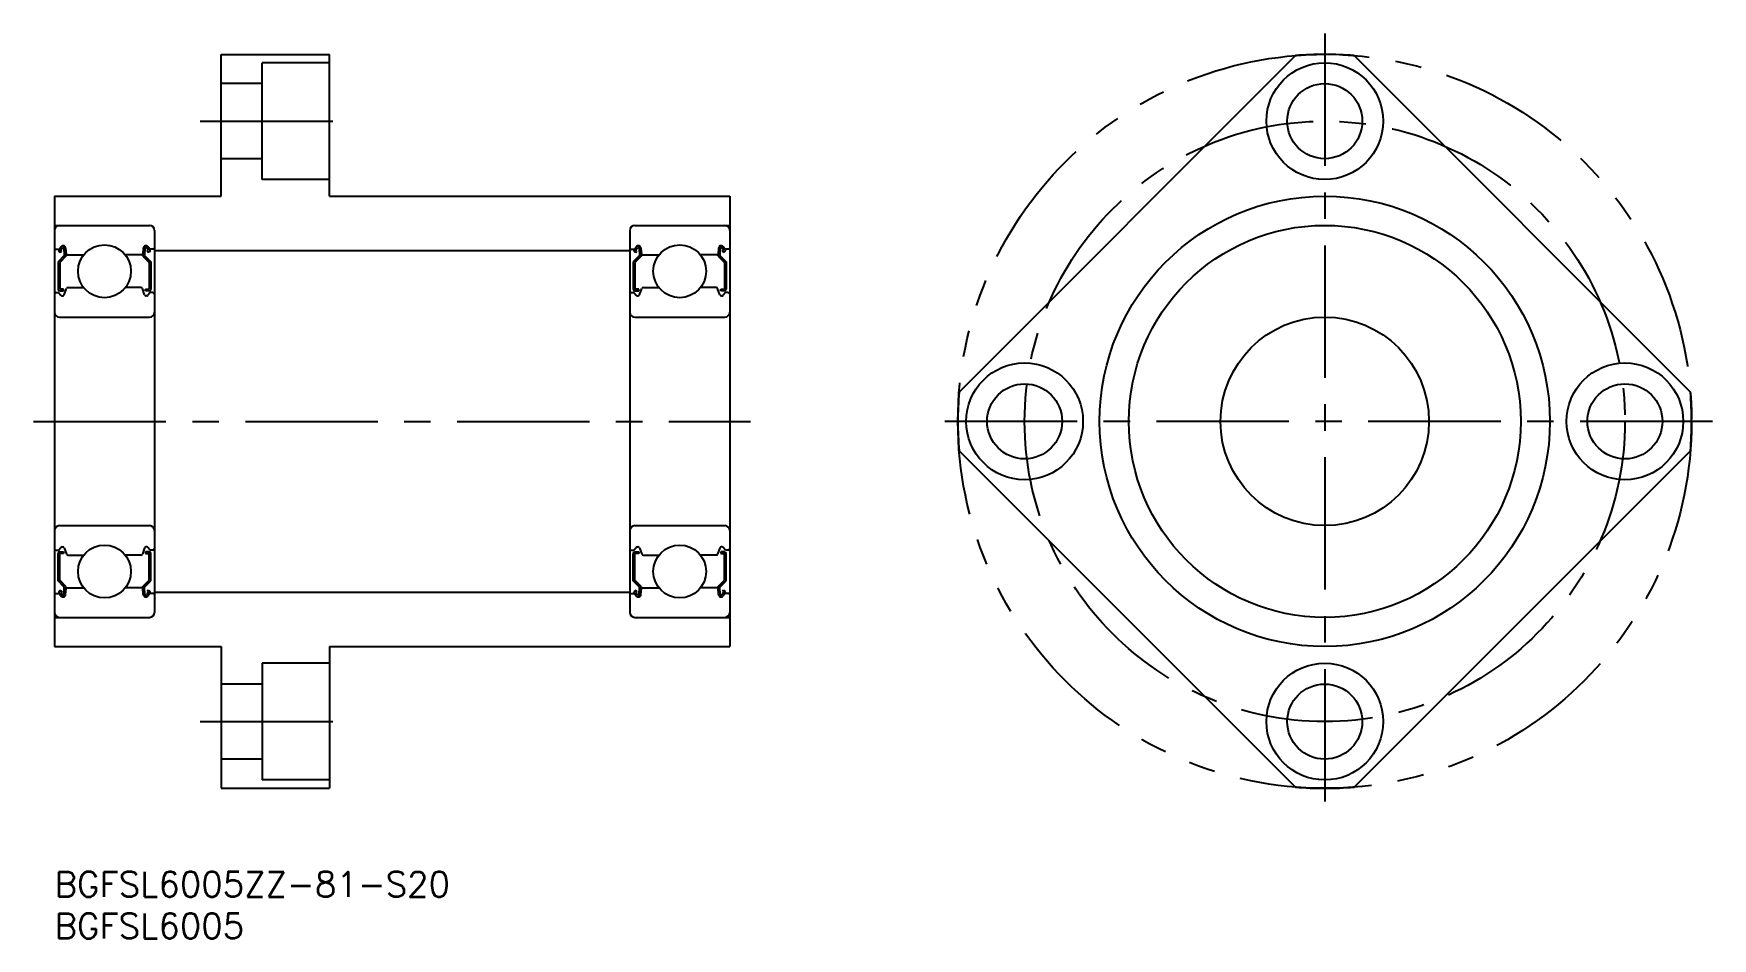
# Model space of a CAD drawing. Extents: x -2 to 199, y -8 to 100.
import ezdxf

# ---------------------------------------------------------------- set-up
doc = ezdxf.new("R2010")
doc.units = 0
doc.header["$LTSCALE"] = 0.5
doc.linetypes.add('CENTER', pattern=[50.8, 31.75, -6.35, 6.35, -6.35])
doc.linetypes.add('PHANTOM', pattern=[63.5, 31.75, -6.35, 6.35, -6.35, 6.35, -6.35])
for name, color, linetype in [('MSM_CENTER', 1, 'CENTER'), ('MSM_CONTINUOUS', 7, 'CONTINUOUS'), ('MSM_IMAGINARY', 6, 'PHANTOM'), ('MSM_PART_NUMBER', 7, 'CONTINUOUS')]:
    doc.layers.add(name, color=color, linetype=linetype)
doc.styles.get("Standard").update_dxf_attribs({"font": 'txt.shx', "height": 3, "bigfont": 'bigfont.shx'})

# ---------------------------------------------------------------- blocks, each defined once
blk = doc.blocks.new('*U25')
at = {"layer": 'MSM_PART_NUMBER'}
blk.add_text('BGFSL6005ZZ-81-S20', height=3, dxfattribs=at).set_placement((0, -3))
blk = doc.blocks.new('*U26')
at = {"layer": 'MSM_PART_NUMBER'}
blk.add_text('BGFSL6005', height=3, dxfattribs=at).set_placement((0, -8))

msp = doc.modelspace()

# ---------------------------------------------------------------- linework, layer by layer
at = {"layer": 'MSM_CENTER'}
for p, q in [((152.37, 100.5), (152.37, 7.5)), ((17.5, 90), (35.5, 90)), ((-2.5, 54), (83.5, 54)), ((198.87, 54), (105.87, 54)), ((17.5, 18), (35.5, 18))]:
    msp.add_line(p, q, dxfattribs=at)
msp.add_circle((152.37, 54), 36, dxfattribs=at)
at = {"layer": 'MSM_CONTINUOUS'}
for p, q in [((20, 81), (20, 98)), ((20, 98), (33, 98)), ((33, 97), (24.9, 97)), ((24.9, 83), (24.9, 97)), ((33, 81), (33, 98)), ((148.85, 97.86), (108.51, 57.52)), ((155.88, 97.86), (196.23, 57.52)), ((24.9, 94.5), (20, 94.5)), ((24.9, 85.5), (20, 85.5)), ((33, 83), (24.9, 83)), ((0, 81), (0, 27)), ((0, 81), (20, 81)), ((33, 81), (81, 81)), ((81, 81), (81, 27)), ((0, 77.5), (11.4, 77.5)), ((12, 76.9), (12, 31.1)), ((69, 76.9), (69, 31.1)), ((69.6, 77.5), (81, 77.5)), ((0.1, 74.65), (0.56, 74.65)), ((0.56, 74.65), (0.81, 74.95)), ((0.71, 74.52), (0.96, 74.82)), ((0.87, 74.39), (0.71, 74.52)), ((1.14, 74.76), (1.18, 73.88)), ((1.34, 74.78), (1.4, 74.04)), ((10.66, 74.78), (10.6, 74.04)), ((10.86, 74.76), (10.82, 73.88)), ((11.29, 74.52), (11.04, 74.82)), ((11.13, 74.39), (11.29, 74.52)), ((11.44, 74.65), (11.19, 74.95)), ((11.9, 74.65), (11.44, 74.65)), ((69.1, 74.65), (69.56, 74.65)), ((69.56, 74.65), (69.81, 74.95)), ((69.71, 74.52), (69.96, 74.82)), ((69.87, 74.39), (69.71, 74.52)), ((70.14, 74.76), (70.18, 73.88)), ((70.34, 74.78), (70.4, 74.04)), ((79.66, 74.78), (79.6, 74.04)), ((79.86, 74.76), (79.82, 73.88)), ((80.29, 74.52), (80.04, 74.82)), ((80.13, 74.39), (80.29, 74.52)), ((80.44, 74.65), (80.19, 74.95)), ((80.9, 74.65), (80.44, 74.65)), ((1.18, 73.88), (0.43, 73.13)), ((0.43, 73.13), (0.43, 69.85)), ((0.74, 74.24), (0.58, 74.37)), ((1.38, 73.8), (0.63, 73.05)), ((0.63, 73.05), (0.63, 69.85)), ((0.74, 74.24), (0.87, 74.39)), ((1.38, 74.27), (1.38, 73.8)), ((1.5, 73.95), (3.49, 73.95)), ((10.5, 73.95), (8.51, 73.95)), ((10.62, 74.27), (10.62, 73.8)), ((10.62, 73.8), (11.37, 73.05)), ((10.82, 73.88), (11.57, 73.13)), ((11.26, 74.24), (11.13, 74.39)), ((11.26, 74.24), (11.42, 74.37)), ((11.37, 73.05), (11.37, 69.85)), ((11.57, 73.13), (11.57, 69.85)), ((12, 74.5), (69, 74.5)), ((70.18, 73.88), (69.43, 73.13)), ((69.43, 73.13), (69.43, 69.85)), ((69.74, 74.24), (69.58, 74.37)), ((70.38, 73.8), (69.63, 73.05)), ((69.63, 73.05), (69.63, 69.85)), ((69.74, 74.24), (69.87, 74.39)), ((70.38, 74.27), (70.38, 73.8)), ((70.5, 73.95), (72.49, 73.95)), ((79.5, 73.95), (77.51, 73.95)), ((79.62, 74.27), (79.62, 73.8)), ((79.62, 73.8), (80.37, 73.05)), ((79.82, 73.88), (80.57, 73.13)), ((80.26, 74.24), (80.13, 74.39)), ((80.26, 74.24), (80.42, 74.37)), ((80.37, 73.05), (80.37, 69.85)), ((80.57, 73.13), (80.57, 69.85)), ((0.2, 69.45), (0.5, 69.45)), ((0.5, 69.45), (0.78, 69.12)), ((1.08, 69.85), (0.63, 69.85)), ((0.63, 69.65), (1.08, 69.65)), ((0.93, 69.05), (0.99, 69.05)), ((1.08, 69.65), (1.08, 69.85)), ((1.18, 69.18), (1.45, 69.92)), ((1.64, 70.05), (3.49, 70.05)), ((10.36, 70.05), (8.51, 70.05)), ((10.82, 69.18), (10.55, 69.92)), ((10.92, 69.85), (11.37, 69.85)), ((10.92, 69.65), (10.92, 69.85)), ((11.37, 69.65), (10.92, 69.65)), ((11.07, 69.05), (11.01, 69.05)), ((11.5, 69.45), (11.22, 69.12)), ((11.8, 69.45), (11.5, 69.45)), ((69.2, 69.45), (69.5, 69.45)), ((69.5, 69.45), (69.78, 69.12)), ((70.08, 69.85), (69.63, 69.85)), ((69.63, 69.65), (70.08, 69.65)), ((69.93, 69.05), (69.99, 69.05)), ((70.08, 69.65), (70.08, 69.85)), ((70.18, 69.18), (70.45, 69.92)), ((70.64, 70.05), (72.49, 70.05)), ((79.36, 70.05), (77.51, 70.05)), ((79.82, 69.18), (79.55, 69.92)), ((79.92, 69.85), (80.37, 69.85)), ((79.92, 69.65), (79.92, 69.85)), ((80.37, 69.65), (79.92, 69.65)), ((80.07, 69.05), (80.01, 69.05)), ((80.5, 69.45), (80.22, 69.12)), ((80.8, 69.45), (80.5, 69.45)), ((0.6, 66.5), (11.4, 66.5)), ((69.6, 66.5), (80.4, 66.5)), ((108.51, 50.48), (148.85, 10.14)), ((155.88, 10.14), (196.23, 50.48)), ((0.6, 41.5), (11.4, 41.5)), ((69.6, 41.5), (80.4, 41.5)), ((0.2, 38.55), (0.5, 38.55)), ((0.5, 38.55), (0.78, 38.88)), ((0.63, 38.35), (1.08, 38.35)), ((0.93, 38.95), (0.99, 38.95)), ((1.08, 38.35), (1.08, 38.15)), ((1.18, 38.82), (1.45, 38.08)), ((10.82, 38.82), (10.55, 38.08)), ((10.92, 38.35), (10.92, 38.15)), ((11.37, 38.35), (10.92, 38.35)), ((11.07, 38.95), (11.01, 38.95)), ((11.5, 38.55), (11.22, 38.88)), ((11.8, 38.55), (11.5, 38.55)), ((69.2, 38.55), (69.5, 38.55)), ((69.5, 38.55), (69.78, 38.88)), ((69.63, 38.35), (70.08, 38.35)), ((69.93, 38.95), (69.99, 38.95)), ((70.08, 38.35), (70.08, 38.15)), ((70.18, 38.82), (70.45, 38.08)), ((79.82, 38.82), (79.55, 38.08)), ((79.92, 38.35), (79.92, 38.15)), ((80.37, 38.35), (79.92, 38.35)), ((80.07, 38.95), (80.01, 38.95)), ((80.5, 38.55), (80.22, 38.88)), ((80.8, 38.55), (80.5, 38.55)), ((0.43, 34.87), (0.43, 38.15)), ((0.63, 34.95), (0.63, 38.15)), ((1.08, 38.15), (0.63, 38.15)), ((1.64, 37.95), (3.49, 37.95)), ((10.36, 37.95), (8.51, 37.95)), ((10.92, 38.15), (11.37, 38.15)), ((11.37, 34.95), (11.37, 38.15)), ((11.57, 34.87), (11.57, 38.15)), ((69.43, 34.87), (69.43, 38.15)), ((69.63, 34.95), (69.63, 38.15)), ((70.08, 38.15), (69.63, 38.15)), ((70.64, 37.95), (72.49, 37.95)), ((79.36, 37.95), (77.51, 37.95)), ((79.92, 38.15), (80.37, 38.15)), ((80.37, 34.95), (80.37, 38.15)), ((80.57, 34.87), (80.57, 38.15)), ((1.18, 34.12), (0.43, 34.87)), ((1.38, 34.2), (0.63, 34.95)), ((10.62, 34.2), (11.37, 34.95)), ((10.82, 34.12), (11.57, 34.87)), ((70.18, 34.12), (69.43, 34.87)), ((70.38, 34.2), (69.63, 34.95)), ((79.62, 34.2), (80.37, 34.95)), ((79.82, 34.12), (80.57, 34.87)), ((0.1, 33.35), (0.56, 33.35)), ((0.56, 33.35), (0.81, 33.05)), ((0.74, 33.76), (0.58, 33.63)), ((0.87, 33.61), (0.71, 33.48)), ((0.71, 33.48), (0.96, 33.18)), ((0.74, 33.76), (0.87, 33.61)), ((1.14, 33.24), (1.18, 34.12)), ((1.34, 33.22), (1.4, 33.96)), ((1.38, 33.73), (1.38, 34.2)), ((1.5, 34.05), (3.49, 34.05)), ((10.5, 34.05), (8.51, 34.05)), ((10.66, 33.22), (10.6, 33.96)), ((10.62, 33.73), (10.62, 34.2)), ((10.86, 33.24), (10.82, 34.12)), ((11.29, 33.48), (11.04, 33.18)), ((11.26, 33.76), (11.13, 33.61)), ((11.13, 33.61), (11.29, 33.48)), ((11.44, 33.35), (11.19, 33.05)), ((11.26, 33.76), (11.42, 33.63)), ((11.9, 33.35), (11.44, 33.35)), ((12, 33.5), (69, 33.5)), ((69.1, 33.35), (69.56, 33.35)), ((69.56, 33.35), (69.81, 33.05)), ((69.74, 33.76), (69.58, 33.63)), ((69.87, 33.61), (69.71, 33.48)), ((69.71, 33.48), (69.96, 33.18)), ((69.74, 33.76), (69.87, 33.61)), ((70.14, 33.24), (70.18, 34.12)), ((70.34, 33.22), (70.4, 33.96)), ((70.38, 33.73), (70.38, 34.2)), ((70.5, 34.05), (72.49, 34.05)), ((79.5, 34.05), (77.51, 34.05)), ((79.66, 33.22), (79.6, 33.96)), ((79.62, 33.73), (79.62, 34.2)), ((79.86, 33.24), (79.82, 34.12)), ((80.29, 33.48), (80.04, 33.18)), ((80.26, 33.76), (80.13, 33.61)), ((80.13, 33.61), (80.29, 33.48)), ((80.44, 33.35), (80.19, 33.05)), ((80.26, 33.76), (80.42, 33.63)), ((80.9, 33.35), (80.44, 33.35)), ((0, 30.5), (11.4, 30.5)), ((69.6, 30.5), (81, 30.5)), ((0, 27), (20, 27)), ((20, 27), (20, 10)), ((33, 27), (33, 10)), ((33, 27), (81, 27)), ((33, 25), (24.9, 25)), ((24.9, 25), (24.9, 11)), ((24.9, 22.5), (20, 22.5)), ((24.9, 13.5), (20, 13.5)), ((33, 11), (24.9, 11)), ((20, 10), (33, 10))]:
    msp.add_line(p, q, dxfattribs=at)
for centre, radius in [((152.37, 90), 7), ((152.37, 90), 4.5), ((152.37, 54), 27), ((152.37, 54), 23.5), ((6, 72), 3.17), ((75, 72), 3.17), ((152.37, 54), 12.5), ((116.37, 54), 7), ((188.37, 54), 7), ((116.37, 54), 4.5), ((188.37, 54), 4.5), ((6, 36), 3.17), ((75, 36), 3.17), ((152.37, 18), 7), ((152.37, 18), 4.5)]:
    msp.add_circle(centre, radius, dxfattribs=at)
for centre, radius, start, end in [((152.37, 54), 44, 85.4154, 94.5846), ((0.6, 76.9), 0.6, 90, 180), ((11.4, 76.9), 0.6, 0, 90), ((69.6, 76.9), 0.6, 90, 180), ((80.4, 76.9), 0.6, 0, 90), ((0.1, 74.75), 0.1, 180, 270), ((0.71, 74.52), 0.2, 140.0012, 230.0863), ((1.04, 74.75), 0.3, 4.9967, 140.0012), ((1.04, 74.75), 0.1, 2.8198, 140.0023), ((10.96, 74.75), 0.3, 39.9988, 175.0033), ((10.96, 74.75), 0.1, 39.9977, 177.1802), ((11.29, 74.52), 0.2, 309.9137, 39.9988), ((11.9, 74.75), 0.1, 270, 0), ((69.1, 74.75), 0.1, 180, 270), ((69.71, 74.52), 0.2, 140.0012, 230.0863), ((70.04, 74.75), 0.3, 4.9967, 140.0012), ((70.04, 74.75), 0.1, 2.8198, 140.0023), ((79.96, 74.75), 0.3, 39.9988, 175.0033), ((79.96, 74.75), 0.1, 39.9977, 177.1802), ((80.29, 74.52), 0.2, 309.9137, 39.9988), ((80.9, 74.75), 0.1, 270, 0), ((1.5, 74.05), 0.1, 184.9967, 270), ((10.5, 74.05), 0.1, 270, 355.0033), ((70.5, 74.05), 0.1, 184.9967, 270), ((79.5, 74.05), 0.1, 270, 355.0033), ((0.2, 69.25), 0.2, 90, 180), ((0.63, 69.85), 0.2, 180, 270), ((0.93, 69.25), 0.2, 219.9945, 270), ((0.99, 69.25), 0.2, 270, 339.9921), ((1.64, 69.85), 0.2, 90, 159.9921), ((10.36, 69.85), 0.2, 20.0079, 90), ((11.01, 69.25), 0.2, 200.0079, 270), ((11.07, 69.25), 0.2, 270, 320.0055), ((11.37, 69.85), 0.2, 270, 0), ((11.8, 69.25), 0.2, 0, 90), ((69.2, 69.25), 0.2, 90, 180), ((69.63, 69.85), 0.2, 180, 270), ((69.93, 69.25), 0.2, 219.9945, 270), ((69.99, 69.25), 0.2, 270, 339.9921), ((70.64, 69.85), 0.2, 90, 159.9921), ((79.36, 69.85), 0.2, 20.0079, 90), ((80.01, 69.25), 0.2, 200.0079, 270), ((80.07, 69.25), 0.2, 270, 320.0055), ((80.37, 69.85), 0.2, 270, 0), ((80.8, 69.25), 0.2, 0, 90), ((0.6, 67.1), 0.6, 180, 270), ((11.4, 67.1), 0.6, 270, 0), ((69.6, 67.1), 0.6, 180, 270), ((80.4, 67.1), 0.6, 270, 0), ((152.37, 54), 44, 175.4154, 184.5846), ((152.37, 54), 44, 355.4154, 4.5846), ((0.6, 40.9), 0.6, 90, 180), ((11.4, 40.9), 0.6, 0, 90), ((69.6, 40.9), 0.6, 90, 180), ((80.4, 40.9), 0.6, 0, 90), ((0.2, 38.75), 0.2, 180, 270), ((0.63, 38.15), 0.2, 90, 180), ((0.93, 38.75), 0.2, 90, 140.0055), ((0.99, 38.75), 0.2, 20.0079, 90), ((11.01, 38.75), 0.2, 90, 159.9921), ((11.07, 38.75), 0.2, 39.9945, 90), ((11.37, 38.15), 0.2, 0, 90), ((11.8, 38.75), 0.2, 270, 0), ((69.2, 38.75), 0.2, 180, 270), ((69.63, 38.15), 0.2, 90, 180), ((69.93, 38.75), 0.2, 90, 140.0055), ((69.99, 38.75), 0.2, 20.0079, 90), ((80.01, 38.75), 0.2, 90, 159.9921), ((80.07, 38.75), 0.2, 39.9945, 90), ((80.37, 38.15), 0.2, 0, 90), ((80.8, 38.75), 0.2, 270, 0), ((1.64, 38.15), 0.2, 200.0079, 270), ((10.36, 38.15), 0.2, 270, 339.9921), ((70.64, 38.15), 0.2, 200.0079, 270), ((79.36, 38.15), 0.2, 270, 339.9921), ((0.1, 33.25), 0.1, 90, 180), ((0.71, 33.48), 0.2, 129.9137, 219.9988), ((1.04, 33.25), 0.3, 219.9988, 355.0033), ((1.04, 33.25), 0.1, 219.9977, 357.1802), ((1.5, 33.95), 0.1, 90, 175.0033), ((10.5, 33.95), 0.1, 4.9967, 90), ((10.96, 33.25), 0.3, 184.9967, 320.0012), ((10.96, 33.25), 0.1, 182.8198, 320.0023), ((11.29, 33.48), 0.2, 320.0012, 50.0863), ((11.9, 33.25), 0.1, 0, 90), ((69.1, 33.25), 0.1, 90, 180), ((69.71, 33.48), 0.2, 129.9137, 219.9988), ((70.04, 33.25), 0.3, 219.9988, 355.0033), ((70.04, 33.25), 0.1, 219.9977, 357.1802), ((70.5, 33.95), 0.1, 90, 175.0033), ((79.5, 33.95), 0.1, 4.9967, 90), ((79.96, 33.25), 0.3, 184.9967, 320.0012), ((79.96, 33.25), 0.1, 182.8198, 320.0023), ((80.29, 33.48), 0.2, 320.0012, 50.0863), ((80.9, 33.25), 0.1, 0, 90), ((0.6, 31.1), 0.6, 180, 270), ((11.4, 31.1), 0.6, 270, 0), ((69.6, 31.1), 0.6, 180, 270), ((80.4, 31.1), 0.6, 270, 0), ((152.37, 54), 44, 265.4154, 274.5846)]:
    msp.add_arc(centre, radius, start, end, dxfattribs=at)
at = {"layer": 'MSM_IMAGINARY'}
msp.add_circle((152.37, 54), 44, dxfattribs=at)

# ---------------------------------------------------------------- block references
at = {"layer": 'MSM_CONTINUOUS'}
for name in ['*U25', '*U26']:
    msp.add_blockref(name, (0, 0), dxfattribs=at)

doc.saveas('drawing.dxf')
